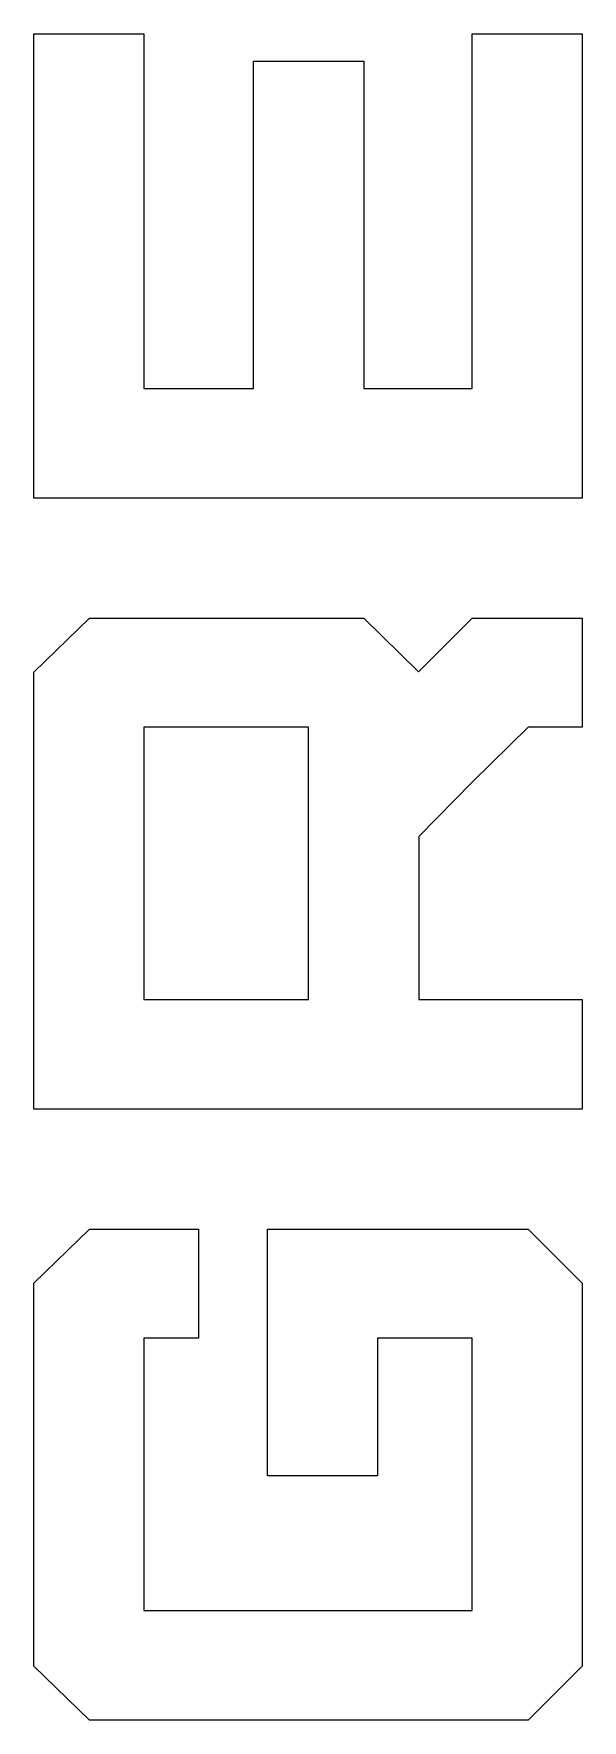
# Model space of a CAD drawing. Extents: x 4 to 27.8, y 3.9 to 24.1.
# Drawn here: x 23.988 to 24.989, y 3.916 to 6.998 of the extents above; entities that cross this region are included whole.
import ezdxf

# ---------------------------------------------------------------- set-up
doc = ezdxf.new("R2010")
doc.units = 0
doc.header["$MEASUREMENT"] = 0
doc.layers.add('BLACK', color=7, linetype='CONTINUOUS')

msp = doc.modelspace()

# ---------------------------------------------------------------- linework, layer by layer
at = {"layer": 'Black'}
for p, q in [((23.9878, 6.99814), (23.9879, 6.99818)), ((23.9878, 6.9981), (23.9878, 6.99814)), ((23.9878, 6.99806), (23.9878, 6.9981)), ((23.9878, 6.99802), (23.9878, 6.99806)), ((23.9878, 6.99798), (23.9878, 6.99802)), ((23.9878, 6.99794), (23.9878, 6.99798)), ((23.9878, 6.99789), (23.9878, 6.99794)), ((23.9878, 6.14982), (23.9878, 6.99789)), ((23.9879, 6.99824), (23.988, 6.99828)), ((23.9879, 6.99821), (23.9879, 6.99824)), ((23.9879, 6.99818), (23.9879, 6.99821)), ((23.988, 6.99833), (23.9881, 6.99834)), ((23.988, 6.9983), (23.988, 6.99833)), ((23.988, 6.99828), (23.988, 6.9983)), ((23.9881, 6.99836), (23.9882, 6.99837)), ((23.9881, 6.99834), (23.9881, 6.99836)), ((23.9882, 6.99838), (23.9883, 6.99839)), ((23.9882, 6.99837), (23.9882, 6.99838)), ((23.9882, 6.99838), (23.9882, 6.99838)), ((23.9883, 6.99839), (24.1882, 6.99839)), ((24.1882, 6.99839), (24.1882, 6.99838)), ((24.1882, 6.99838), (24.1883, 6.99838)), ((24.1883, 6.99838), (24.1883, 6.99837)), ((24.1883, 6.99837), (24.1883, 6.99836)), ((24.1883, 6.99836), (24.1884, 6.99834)), ((24.1884, 6.99834), (24.1884, 6.99833)), ((24.1884, 6.99833), (24.1885, 6.9983)), ((24.1885, 6.9983), (24.1885, 6.99828)), ((24.1885, 6.99828), (24.1885, 6.99824)), ((24.1885, 6.99824), (24.1886, 6.99821)), ((24.1886, 6.99821), (24.1886, 6.99818)), ((24.1886, 6.99818), (24.1886, 6.99814)), ((24.1886, 6.99814), (24.1886, 6.9981)), ((24.1886, 6.9981), (24.1886, 6.99806)), ((24.1886, 6.99806), (24.1886, 6.99802)), ((24.1886, 6.99802), (24.1887, 6.99798)), ((24.1887, 6.99798), (24.1887, 6.99794)), ((24.1887, 6.99794), (24.1887, 6.99789)), ((24.1887, 6.99789), (24.1887, 6.35021)), ((24.7879, 6.99806), (24.788, 6.9981)), ((24.7879, 6.99802), (24.7879, 6.99806)), ((24.7879, 6.99798), (24.7879, 6.99802)), ((24.7879, 6.99794), (24.7879, 6.99798)), ((24.7879, 6.99789), (24.7879, 6.99794)), ((24.7879, 6.35021), (24.7879, 6.99789)), ((24.788, 6.99821), (24.7881, 6.99824)), ((24.788, 6.99818), (24.788, 6.99821)), ((24.788, 6.99814), (24.788, 6.99818)), ((24.788, 6.9981), (24.788, 6.99814)), ((24.7881, 6.9983), (24.7882, 6.99833)), ((24.7881, 6.99828), (24.7881, 6.9983)), ((24.7881, 6.99824), (24.7881, 6.99828)), ((24.7882, 6.99836), (24.7883, 6.99837)), ((24.7882, 6.99834), (24.7882, 6.99836)), ((24.7882, 6.99833), (24.7882, 6.99834)), ((24.7883, 6.99837), (24.7883, 6.99838)), ((24.7883, 6.99838), (24.7884, 6.99838)), ((24.7884, 6.99838), (24.7884, 6.99839)), ((24.7884, 6.99839), (24.9883, 6.99839)), ((24.9883, 6.99839), (24.9883, 6.99838)), ((24.9883, 6.99838), (24.9884, 6.99838)), ((24.9884, 6.99838), (24.9884, 6.99837)), ((24.9884, 6.99837), (24.9885, 6.99836)), ((24.9885, 6.99836), (24.9885, 6.99834)), ((24.9885, 6.99834), (24.9885, 6.99833)), ((24.9885, 6.99833), (24.9886, 6.9983)), ((24.9886, 6.9983), (24.9886, 6.99828)), ((24.9886, 6.99828), (24.9886, 6.99824)), ((24.9886, 6.99824), (24.9887, 6.99821)), ((24.9887, 6.99821), (24.9887, 6.99818)), ((24.9887, 6.99818), (24.9887, 6.99814)), ((24.9887, 6.99814), (24.9887, 6.9981)), ((24.9887, 6.9981), (24.9888, 6.99806)), ((24.9888, 6.99806), (24.9888, 6.99802)), ((24.9888, 6.99802), (24.9888, 6.99798)), ((24.9888, 6.99798), (24.9888, 6.99794)), ((24.9888, 6.99794), (24.9888, 6.99789)), ((24.9888, 6.99789), (24.9888, 6.14982)), ((24.3891, 6.94814), (24.3892, 6.94818)), ((24.3891, 6.9481), (24.3891, 6.94814)), ((24.3891, 6.94806), (24.3891, 6.9481)), ((24.3891, 6.94802), (24.3891, 6.94806)), ((24.3891, 6.94798), (24.3891, 6.94802)), ((24.3891, 6.94793), (24.3891, 6.94798)), ((24.3891, 6.35021), (24.3891, 6.94793)), ((24.3892, 6.94828), (24.3893, 6.94832)), ((24.3892, 6.94825), (24.3892, 6.94828)), ((24.3892, 6.94822), (24.3892, 6.94825)), ((24.3892, 6.94818), (24.3892, 6.94822)), ((24.3893, 6.94837), (24.3894, 6.94838)), ((24.3893, 6.94834), (24.3893, 6.94837)), ((24.3893, 6.94832), (24.3893, 6.94834)), ((24.3894, 6.9484), (24.3895, 6.94841)), ((24.3894, 6.94838), (24.3894, 6.9484)), ((24.3895, 6.94841), (24.3895, 6.94843)), ((24.3895, 6.94843), (24.3896, 6.94843)), ((24.3896, 6.94843), (24.3896, 6.94843)), ((24.3896, 6.94843), (24.5895, 6.94843)), ((24.5895, 6.94843), (24.5895, 6.94843)), ((24.5895, 6.94843), (24.5896, 6.94843)), ((24.5896, 6.94843), (24.5896, 6.94841)), ((24.5896, 6.94841), (24.5897, 6.9484)), ((24.5897, 6.9484), (24.5897, 6.94838)), ((24.5897, 6.94838), (24.5897, 6.94837)), ((24.5897, 6.94837), (24.5898, 6.94834)), ((24.5898, 6.94834), (24.5898, 6.94832)), ((24.5898, 6.94832), (24.5898, 6.94828)), ((24.5898, 6.94828), (24.5899, 6.94825)), ((24.5899, 6.94825), (24.5899, 6.94822)), ((24.5899, 6.94822), (24.5899, 6.94818)), ((24.5899, 6.94818), (24.5899, 6.94814)), ((24.5899, 6.94814), (24.59, 6.9481)), ((24.59, 6.9481), (24.59, 6.94806)), ((24.59, 6.94806), (24.59, 6.94802)), ((24.59, 6.94802), (24.59, 6.94798)), ((24.59, 6.94798), (24.59, 6.94793)), ((24.59, 6.94793), (24.59, 6.35021)), ((24.1887, 6.35021), (24.3891, 6.35021)), ((24.59, 6.35021), (24.7879, 6.35021)), ((23.9878, 6.14978), (23.9878, 6.14982)), ((23.9878, 6.14974), (23.9878, 6.14978)), ((23.9878, 6.1497), (23.9878, 6.14974)), ((23.9878, 6.14965), (23.9878, 6.1497)), ((23.9878, 6.14961), (23.9878, 6.14965)), ((23.9878, 6.14957), (23.9878, 6.14961)), ((23.9879, 6.14954), (23.9878, 6.14957)), ((23.9879, 6.1495), (23.9879, 6.14954)), ((23.9879, 6.14948), (23.9879, 6.1495)), ((23.988, 6.14944), (23.9879, 6.14948)), ((23.988, 6.14942), (23.988, 6.14944)), ((23.988, 6.14939), (23.988, 6.14942)), ((23.9881, 6.14938), (23.988, 6.14939)), ((23.9881, 6.14935), (23.9881, 6.14938)), ((23.9882, 6.14935), (23.9881, 6.14935)), ((23.9882, 6.14933), (23.9882, 6.14935)), ((23.9883, 6.14933), (23.9882, 6.14933)), ((23.9882, 6.14933), (23.9882, 6.14933)), ((24.9883, 6.14933), (23.9883, 6.14933)), ((24.9884, 6.14933), (24.9883, 6.14933)), ((24.9883, 6.14933), (24.9883, 6.14933)), ((24.9885, 6.14935), (24.9884, 6.14935)), ((24.9884, 6.14935), (24.9884, 6.14933)), ((24.9886, 6.14942), (24.9885, 6.14939)), ((24.9885, 6.14939), (24.9885, 6.14938)), ((24.9885, 6.14938), (24.9885, 6.14935)), ((24.9887, 6.1495), (24.9886, 6.14948)), ((24.9886, 6.14948), (24.9886, 6.14944)), ((24.9886, 6.14944), (24.9886, 6.14942)), ((24.9888, 6.14965), (24.9887, 6.14961)), ((24.9887, 6.14961), (24.9887, 6.14957)), ((24.9887, 6.14957), (24.9887, 6.14954)), ((24.9887, 6.14954), (24.9887, 6.1495)), ((24.9888, 6.14982), (24.9888, 6.14978)), ((24.9888, 6.14978), (24.9888, 6.14974)), ((24.9888, 6.14974), (24.9888, 6.1497)), ((24.9888, 6.1497), (24.9888, 6.14965)), ((23.9879, 5.83175), (24.0893, 5.93025)), ((24.0893, 5.93028), (24.0894, 5.93031)), ((24.0893, 5.93026), (24.0893, 5.93028)), ((24.0893, 5.93025), (24.0893, 5.93026)), ((24.0894, 5.93031), (24.0895, 5.93035)), ((24.0895, 5.93036), (24.0896, 5.93038)), ((24.0895, 5.93035), (24.0895, 5.93036)), ((24.0895, 5.93035), (24.0895, 5.93035)), ((24.0896, 5.93038), (24.0896, 5.93039)), ((24.0896, 5.93039), (24.0896, 5.93039)), ((24.0896, 5.93039), (24.0897, 5.93039)), ((24.0897, 5.93039), (24.5899, 5.93039)), ((24.5899, 5.93039), (24.5899, 5.93039)), ((24.5899, 5.93039), (24.59, 5.93037)), ((24.5899, 5.93039), (24.5899, 5.93039)), ((24.59, 5.93037), (24.59, 5.93036)), ((24.59, 5.93036), (24.5901, 5.93035)), ((24.5901, 5.93035), (24.5901, 5.93035)), ((24.5901, 5.93035), (24.5901, 5.93031)), ((24.5901, 5.93031), (24.5902, 5.93028)), ((24.5902, 5.93028), (24.5902, 5.93026)), ((24.5902, 5.93026), (24.5902, 5.93025)), ((24.5902, 5.93025), (24.6898, 5.83209)), ((24.6898, 5.83209), (24.788, 5.93025)), ((24.788, 5.93028), (24.7881, 5.93031)), ((24.788, 5.93026), (24.788, 5.93028)), ((24.788, 5.93025), (24.788, 5.93026)), ((24.7881, 5.93031), (24.7882, 5.93035)), ((24.7882, 5.93036), (24.7883, 5.93038)), ((24.7882, 5.93035), (24.7882, 5.93036)), ((24.7882, 5.93035), (24.7882, 5.93035)), ((24.7883, 5.93038), (24.7883, 5.93039)), ((24.7883, 5.93039), (24.7883, 5.93039)), ((24.7883, 5.93039), (24.7884, 5.93039)), ((24.7884, 5.93039), (24.9883, 5.93039)), ((24.9883, 5.93039), (24.9883, 5.93038)), ((24.9883, 5.93038), (24.9884, 5.93038)), ((24.9884, 5.93038), (24.9884, 5.93037)), ((24.9884, 5.93037), (24.9885, 5.93036)), ((24.9885, 5.93036), (24.9885, 5.93034)), ((24.9885, 5.93034), (24.9885, 5.93033)), ((24.9885, 5.93033), (24.9886, 5.9303)), ((24.9886, 5.9303), (24.9886, 5.93028)), ((24.9886, 5.93028), (24.9886, 5.93024)), ((24.9886, 5.93024), (24.9887, 5.93021)), ((24.9887, 5.93021), (24.9887, 5.93018)), ((24.9887, 5.93018), (24.9887, 5.93014)), ((24.9887, 5.93014), (24.9887, 5.9301)), ((24.9887, 5.9301), (24.9888, 5.93006)), ((24.9888, 5.93006), (24.9888, 5.93002)), ((24.9888, 5.93002), (24.9888, 5.92998)), ((24.9888, 5.92998), (24.9888, 5.92994)), ((24.9888, 5.92994), (24.9888, 5.92989)), ((24.9888, 5.92989), (24.9888, 5.73144)), ((23.9878, 5.83161), (23.9879, 5.83166)), ((23.9878, 5.83158), (23.9878, 5.83161)), ((23.9878, 5.83156), (23.9878, 5.83158)), ((23.9878, 5.8315), (23.9878, 5.83156)), ((23.9878, 5.83144), (23.9878, 5.8315)), ((23.9878, 5.83142), (23.9878, 5.83144)), ((23.9878, 5.83139), (23.9878, 5.83142)), ((23.9878, 5.03328), (23.9878, 5.83139)), ((23.9879, 5.83173), (23.9879, 5.83175)), ((23.9879, 5.83171), (23.9879, 5.83173)), ((23.9879, 5.83166), (23.9879, 5.83171)), ((24.1887, 5.73095), (24.1887, 5.23367)), ((24.4894, 5.73095), (24.1887, 5.73095)), ((24.4894, 5.23367), (24.4894, 5.73095)), ((24.89, 5.73095), (24.7887, 5.63115)), ((24.9883, 5.73095), (24.89, 5.73095)), ((24.9884, 5.73095), (24.9883, 5.73095)), ((24.9883, 5.73095), (24.9883, 5.73095)), ((24.9885, 5.73097), (24.9884, 5.73097)), ((24.9884, 5.73097), (24.9884, 5.73095)), ((24.9886, 5.73104), (24.9885, 5.73101)), ((24.9885, 5.73101), (24.9885, 5.731)), ((24.9885, 5.731), (24.9885, 5.73097)), ((24.9887, 5.73112), (24.9886, 5.7311)), ((24.9886, 5.7311), (24.9886, 5.73106)), ((24.9886, 5.73106), (24.9886, 5.73104)), ((24.9888, 5.73127), (24.9887, 5.73123)), ((24.9887, 5.73123), (24.9887, 5.73119)), ((24.9887, 5.73119), (24.9887, 5.73116)), ((24.9887, 5.73116), (24.9887, 5.73112)), ((24.9888, 5.73144), (24.9888, 5.7314)), ((24.9888, 5.7314), (24.9888, 5.73136)), ((24.9888, 5.73136), (24.9888, 5.73132)), ((24.9888, 5.73132), (24.9888, 5.73127)), ((24.7887, 5.63115), (24.6903, 5.53135)), ((24.6903, 5.53135), (24.6903, 5.23367)), ((24.1887, 5.23367), (24.4894, 5.23367)), ((24.6903, 5.23367), (24.9883, 5.23367)), ((24.9883, 5.23367), (24.9883, 5.23366)), ((24.9883, 5.23366), (24.9884, 5.23366)), ((24.9884, 5.23366), (24.9884, 5.23365)), ((24.9884, 5.23365), (24.9885, 5.23364)), ((24.9885, 5.23364), (24.9885, 5.23361)), ((24.9885, 5.23361), (24.9885, 5.2336)), ((24.9885, 5.2336), (24.9886, 5.23357)), ((24.9886, 5.23357), (24.9886, 5.23355)), ((24.9886, 5.23355), (24.9886, 5.23352)), ((24.9886, 5.23352), (24.9887, 5.23349)), ((24.9887, 5.23349), (24.9887, 5.23345)), ((24.9887, 5.23345), (24.9887, 5.23342)), ((24.9887, 5.23342), (24.9887, 5.23338)), ((24.9887, 5.23338), (24.9888, 5.23334)), ((24.9888, 5.23334), (24.9888, 5.23329)), ((24.9888, 5.23329), (24.9888, 5.23325)), ((24.9888, 5.23325), (24.9888, 5.23321)), ((24.9888, 5.23321), (24.9888, 5.23317)), ((24.9888, 5.23317), (24.9888, 5.03328)), ((23.9878, 5.03323), (23.9878, 5.03328)), ((23.9878, 5.03319), (23.9878, 5.03323)), ((23.9878, 5.03315), (23.9878, 5.03319)), ((23.9878, 5.03311), (23.9878, 5.03315)), ((23.9878, 5.03307), (23.9878, 5.03311)), ((23.9878, 5.03303), (23.9878, 5.03307)), ((23.9879, 5.033), (23.9878, 5.03303)), ((23.9879, 5.03296), (23.9879, 5.033)), ((23.9879, 5.03293), (23.9879, 5.03296)), ((23.988, 5.0329), (23.9879, 5.03293)), ((23.988, 5.03287), (23.988, 5.0329)), ((23.988, 5.03285), (23.988, 5.03287)), ((23.9881, 5.03283), (23.988, 5.03285)), ((23.9881, 5.03281), (23.9881, 5.03283)), ((23.9882, 5.0328), (23.9881, 5.03281)), ((23.9882, 5.03279), (23.9882, 5.0328)), ((23.9883, 5.03278), (23.9882, 5.03279)), ((23.9882, 5.03279), (23.9882, 5.03279)), ((24.9883, 5.03278), (23.9883, 5.03278)), ((24.9884, 5.03279), (24.9883, 5.03279)), ((24.9883, 5.03279), (24.9883, 5.03278)), ((24.9885, 5.03281), (24.9884, 5.0328)), ((24.9884, 5.0328), (24.9884, 5.03279)), ((24.9886, 5.03287), (24.9885, 5.03285)), ((24.9885, 5.03285), (24.9885, 5.03283)), ((24.9885, 5.03283), (24.9885, 5.03281)), ((24.9887, 5.03296), (24.9886, 5.03293)), ((24.9886, 5.03293), (24.9886, 5.0329)), ((24.9886, 5.0329), (24.9886, 5.03287)), ((24.9888, 5.03311), (24.9887, 5.03307)), ((24.9887, 5.03307), (24.9887, 5.03303)), ((24.9887, 5.03303), (24.9887, 5.033)), ((24.9887, 5.033), (24.9887, 5.03296)), ((24.9888, 5.03328), (24.9888, 5.03323)), ((24.9888, 5.03323), (24.9888, 5.03319)), ((24.9888, 5.03319), (24.9888, 5.03315)), ((24.9888, 5.03315), (24.9888, 5.03311)), ((23.9879, 4.7152), (24.0893, 4.81371)), ((24.0893, 4.81373), (24.0894, 4.81376)), ((24.0893, 4.81372), (24.0893, 4.81373)), ((24.0893, 4.81371), (24.0893, 4.81372)), ((24.0894, 4.81376), (24.0895, 4.8138)), ((24.0895, 4.81382), (24.0896, 4.81383)), ((24.0895, 4.81381), (24.0895, 4.81382)), ((24.0895, 4.8138), (24.0895, 4.81381)), ((24.0896, 4.81383), (24.0896, 4.81385)), ((24.0896, 4.81385), (24.0896, 4.81384)), ((24.0896, 4.81384), (24.0897, 4.81385)), ((24.0897, 4.81385), (24.2881, 4.81385)), ((24.2881, 4.81385), (24.2882, 4.81384)), ((24.2882, 4.81384), (24.2882, 4.81384)), ((24.2882, 4.81384), (24.2882, 4.81383)), ((24.2882, 4.81383), (24.2883, 4.81382)), ((24.2883, 4.81382), (24.2883, 4.8138)), ((24.2883, 4.8138), (24.2884, 4.81378)), ((24.2884, 4.81378), (24.2884, 4.81375)), ((24.2884, 4.81375), (24.2884, 4.81373)), ((24.2884, 4.81373), (24.2885, 4.8137)), ((24.2885, 4.8137), (24.2885, 4.81367)), ((24.2885, 4.81367), (24.2885, 4.81363)), ((24.2885, 4.81363), (24.2885, 4.8136)), ((24.2885, 4.8136), (24.2886, 4.81356)), ((24.2886, 4.81356), (24.2886, 4.81352)), ((24.2886, 4.81352), (24.2886, 4.81348)), ((24.2886, 4.81348), (24.2886, 4.81344)), ((24.2886, 4.81344), (24.2886, 4.81339)), ((24.2886, 4.81339), (24.2886, 4.81335)), ((24.2886, 4.81335), (24.2886, 4.6149)), ((24.4146, 4.8136), (24.4147, 4.81363)), ((24.4146, 4.81356), (24.4146, 4.8136)), ((24.4146, 4.81352), (24.4146, 4.81356)), ((24.4146, 4.81348), (24.4146, 4.81352)), ((24.4146, 4.81344), (24.4146, 4.81348)), ((24.4146, 4.81339), (24.4146, 4.81344)), ((24.4146, 4.81335), (24.4146, 4.81339)), ((24.4146, 4.36362), (24.4146, 4.81335)), ((24.4147, 4.81373), (24.4148, 4.81375)), ((24.4147, 4.8137), (24.4147, 4.81373)), ((24.4147, 4.81367), (24.4147, 4.8137)), ((24.4147, 4.81363), (24.4147, 4.81367)), ((24.4148, 4.81378), (24.4149, 4.8138)), ((24.4148, 4.81375), (24.4148, 4.81378)), ((24.4149, 4.81383), (24.415, 4.81384)), ((24.4149, 4.81382), (24.4149, 4.81383)), ((24.4149, 4.8138), (24.4149, 4.81382)), ((24.415, 4.81384), (24.4151, 4.81385)), ((24.415, 4.81384), (24.415, 4.81384)), ((24.4151, 4.81385), (24.8898, 4.81385)), ((24.8898, 4.81385), (24.8898, 4.81384)), ((24.8898, 4.81384), (24.8898, 4.81385)), ((24.8898, 4.81385), (24.8899, 4.81383)), ((24.8899, 4.81383), (24.8899, 4.81382)), ((24.8899, 4.81382), (24.89, 4.81381)), ((24.89, 4.81381), (24.89, 4.8138)), ((24.89, 4.8138), (24.89, 4.81376)), ((24.89, 4.81376), (24.8901, 4.81373)), ((24.8901, 4.81373), (24.8901, 4.81372)), ((24.8901, 4.81372), (24.8901, 4.8137)), ((24.8901, 4.8137), (24.9886, 4.7152)), ((23.9878, 4.71506), (23.9879, 4.71511)), ((23.9878, 4.71504), (23.9878, 4.71506)), ((23.9878, 4.71502), (23.9878, 4.71504)), ((23.9878, 4.71495), (23.9878, 4.71502)), ((23.9878, 4.71489), (23.9878, 4.71495)), ((23.9878, 4.71487), (23.9878, 4.71489)), ((23.9878, 4.71484), (23.9878, 4.71487)), ((23.9878, 4.01526), (23.9878, 4.71484)), ((23.9879, 4.71518), (23.9879, 4.7152)), ((23.9879, 4.71516), (23.9879, 4.71518)), ((23.9879, 4.71511), (23.9879, 4.71516)), ((24.9886, 4.7152), (24.9886, 4.71518)), ((24.9886, 4.71518), (24.9887, 4.71516)), ((24.9887, 4.71516), (24.9887, 4.71511)), ((24.9887, 4.71511), (24.9887, 4.71505)), ((24.9887, 4.71505), (24.9887, 4.71503)), ((24.9887, 4.71503), (24.9888, 4.71502)), ((24.9888, 4.71502), (24.9888, 4.71495)), ((24.9888, 4.71495), (24.9888, 4.71489)), ((24.9888, 4.71489), (24.9888, 4.71487)), ((24.9888, 4.71487), (24.9888, 4.71484)), ((24.9888, 4.71484), (24.9888, 4.01526)), ((24.2881, 4.6144), (24.1887, 4.6144)), ((24.1887, 4.6144), (24.1887, 4.11712)), ((24.2882, 4.61441), (24.2881, 4.6144)), ((24.2883, 4.61443), (24.2882, 4.61442)), ((24.2882, 4.61442), (24.2882, 4.61441)), ((24.2882, 4.61441), (24.2882, 4.61441)), ((24.2884, 4.61447), (24.2883, 4.61445)), ((24.2883, 4.61445), (24.2883, 4.61443)), ((24.2885, 4.61455), (24.2884, 4.61452)), ((24.2884, 4.61452), (24.2884, 4.61449)), ((24.2884, 4.61449), (24.2884, 4.61447)), ((24.2886, 4.61469), (24.2885, 4.61465)), ((24.2885, 4.61465), (24.2885, 4.61462)), ((24.2885, 4.61462), (24.2885, 4.61458)), ((24.2885, 4.61458), (24.2885, 4.61455)), ((24.2886, 4.6149), (24.2886, 4.61485)), ((24.2886, 4.61485), (24.2886, 4.61481)), ((24.2886, 4.61481), (24.2886, 4.61477)), ((24.2886, 4.61477), (24.2886, 4.61473)), ((24.2886, 4.61473), (24.2886, 4.61469)), ((24.7879, 4.6144), (24.6154, 4.6144)), ((24.6154, 4.6144), (24.6154, 4.36362)), ((24.7879, 4.11712), (24.7879, 4.6144)), ((24.4146, 4.36357), (24.4146, 4.36362)), ((24.4146, 4.36353), (24.4146, 4.36357)), ((24.4146, 4.36349), (24.4146, 4.36353)), ((24.4146, 4.36344), (24.4146, 4.36349)), ((24.4146, 4.36341), (24.4146, 4.36344)), ((24.4146, 4.36336), (24.4146, 4.36341)), ((24.4147, 4.36333), (24.4146, 4.36336)), ((24.4147, 4.36329), (24.4147, 4.36333)), ((24.4147, 4.36327), (24.4147, 4.36329)), ((24.4147, 4.36323), (24.4147, 4.36327)), ((24.4148, 4.36321), (24.4147, 4.36323)), ((24.4148, 4.36318), (24.4148, 4.36321)), ((24.4149, 4.36317), (24.4148, 4.36318)), ((24.4149, 4.36314), (24.4149, 4.36317)), ((24.415, 4.36312), (24.4149, 4.36314)), ((24.4149, 4.36314), (24.4149, 4.36314)), ((24.4151, 4.36311), (24.415, 4.36312)), ((24.415, 4.36312), (24.415, 4.36312)), ((24.6149, 4.36311), (24.4151, 4.36311)), ((24.615, 4.36312), (24.6149, 4.36311)), ((24.6151, 4.36314), (24.615, 4.36312)), ((24.615, 4.36312), (24.615, 4.36312)), ((24.6152, 4.36318), (24.6151, 4.36317)), ((24.6151, 4.36317), (24.6151, 4.36314)), ((24.6151, 4.36314), (24.6151, 4.36314)), ((24.6153, 4.36327), (24.6152, 4.36323)), ((24.6152, 4.36323), (24.6152, 4.36321)), ((24.6152, 4.36321), (24.6152, 4.36318)), ((24.6154, 4.36336), (24.6153, 4.36333)), ((24.6153, 4.36333), (24.6153, 4.36329)), ((24.6153, 4.36329), (24.6153, 4.36327)), ((24.6154, 4.36362), (24.6154, 4.36357)), ((24.6154, 4.36357), (24.6154, 4.36353)), ((24.6154, 4.36353), (24.6154, 4.36349)), ((24.6154, 4.36349), (24.6154, 4.36344)), ((24.6154, 4.36344), (24.6154, 4.36341)), ((24.6154, 4.36341), (24.6154, 4.36336)), ((24.1887, 4.11712), (24.7879, 4.11712)), ((23.9878, 4.01524), (23.9878, 4.01526)), ((23.9878, 4.01521), (23.9878, 4.01524)), ((23.9878, 4.01516), (23.9878, 4.01521)), ((23.9878, 4.01509), (23.9878, 4.01516)), ((23.9878, 4.01507), (23.9878, 4.01509)), ((23.9878, 4.01505), (23.9878, 4.01507)), ((23.9879, 4.015), (23.9878, 4.01505)), ((23.9879, 4.01494), (23.9879, 4.015)), ((23.9879, 4.01493), (23.9879, 4.01494)), ((23.9879, 4.01491), (23.9879, 4.01493)), ((24.0893, 3.91638), (23.9879, 4.01491)), ((24.9886, 4.01491), (24.8901, 3.91638)), ((24.9887, 4.01494), (24.9886, 4.01493)), ((24.9886, 4.01493), (24.9886, 4.01491)), ((24.9888, 4.01509), (24.9887, 4.01507)), ((24.9887, 4.01507), (24.9887, 4.01505)), ((24.9887, 4.01505), (24.9887, 4.015)), ((24.9887, 4.015), (24.9887, 4.01494)), ((24.9888, 4.01526), (24.9888, 4.01524)), ((24.9888, 4.01524), (24.9888, 4.01522)), ((24.9888, 4.01522), (24.9888, 4.01516)), ((24.9888, 4.01516), (24.9888, 4.01509)), ((24.0893, 3.91637), (24.0893, 3.91638)), ((24.0893, 3.91635), (24.0893, 3.91637)), ((24.0894, 3.91632), (24.0893, 3.91635)), ((24.0895, 3.91628), (24.0894, 3.91632)), ((24.0895, 3.91627), (24.0895, 3.91628)), ((24.0895, 3.91626), (24.0895, 3.91627)), ((24.0896, 3.91625), (24.0895, 3.91626)), ((24.0896, 3.91624), (24.0896, 3.91625)), ((24.0897, 3.91623), (24.0896, 3.91624)), ((24.0896, 3.91624), (24.0896, 3.91624)), ((24.8898, 3.91623), (24.0897, 3.91623)), ((24.8899, 3.91625), (24.8898, 3.91624)), ((24.8898, 3.91624), (24.8898, 3.91624)), ((24.8898, 3.91624), (24.8898, 3.91623)), ((24.89, 3.91628), (24.8899, 3.91626)), ((24.8899, 3.91626), (24.8899, 3.91625)), ((24.8901, 3.91635), (24.89, 3.91632)), ((24.89, 3.91632), (24.89, 3.91628)), ((24.89, 3.91628), (24.89, 3.91628)), ((24.8901, 3.91638), (24.8901, 3.91637)), ((24.8901, 3.91637), (24.8901, 3.91635))]:
    msp.add_line(p, q, dxfattribs=at)

doc.saveas('drawing.dxf')
